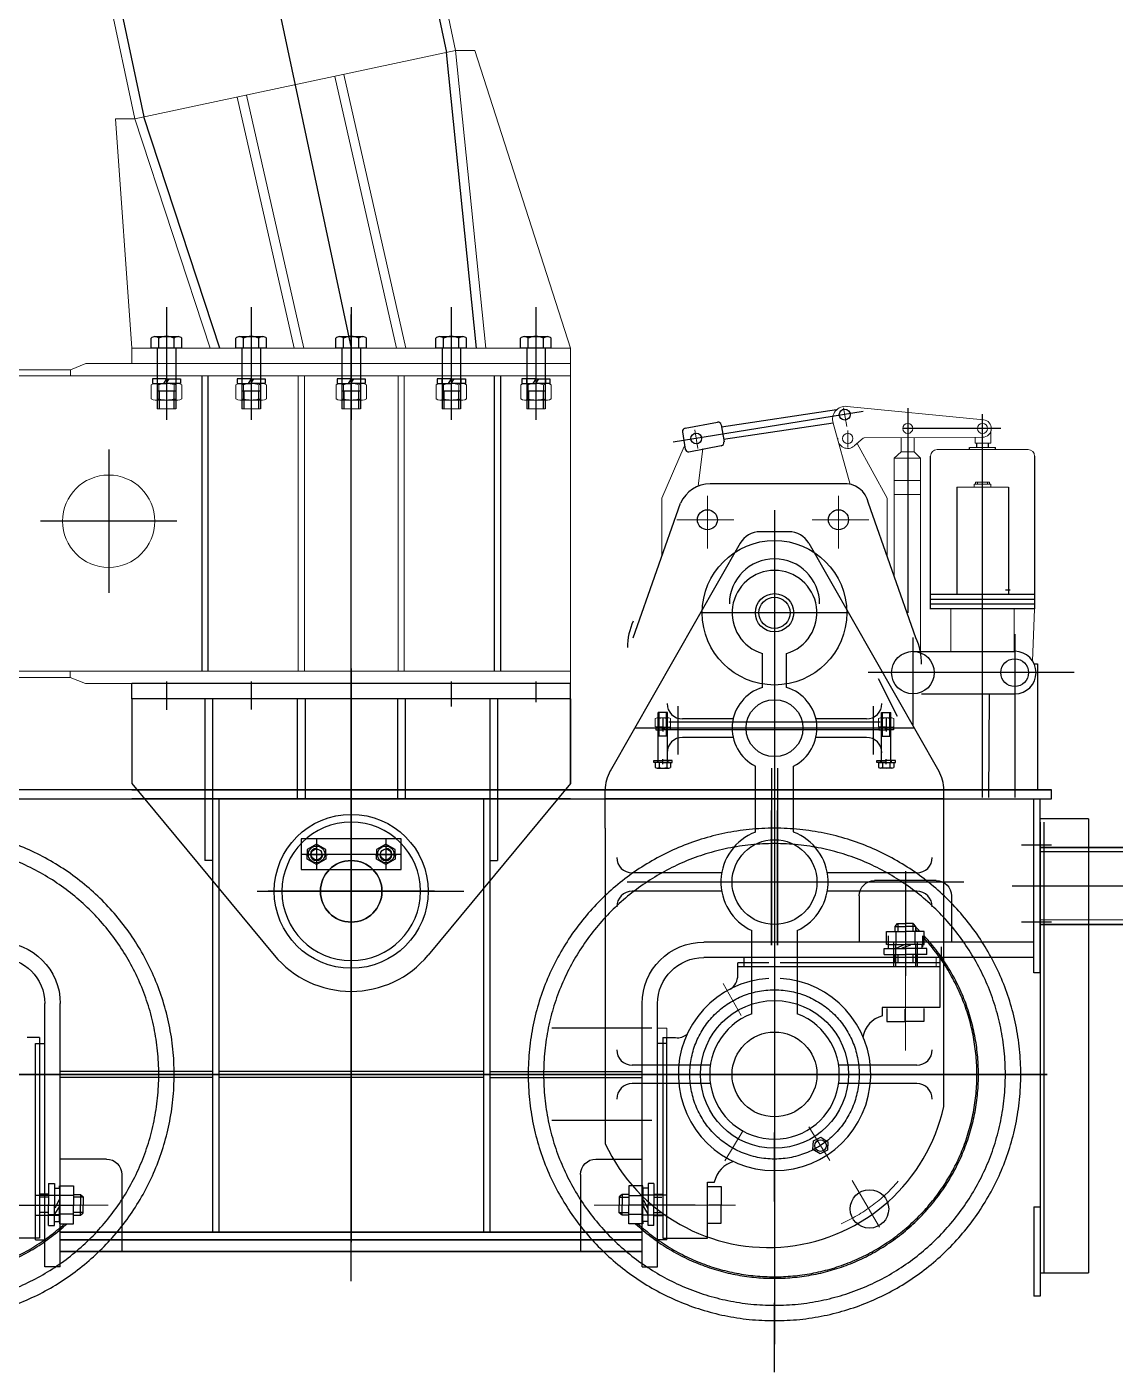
# Model space of a CAD drawing. Extents: x 1767995 to 4174245, y 542814 to 862564.
# Drawn here: x 2606065 to 2607479, y 821444 to 823193 of the extents above; entities that cross this region are included whole.
import ezdxf

# ---------------------------------------------------------------- set-up
doc = ezdxf.new("R2010")
doc.units = 0
doc.header["$LTSCALE"] = 3500
for name, pattern in [('CENTER', [2, 1.25, -0.25, 0.25, -0.25]), ('CENTER2', [1.125, 0.75, -0.125, 0.125, -0.125]), ('DASHDOT', [25.4, 12.7, -6.35, 0, -6.35]), ('DASHED', [0.75, 0.5, -0.25]), ('PHANTOM', [2.5, 1.25, -0.25, 0.25, -0.25, 0.25, -0.25])]:
    doc.linetypes.add(name, pattern=pattern)
for name, color, linetype, lineweight in [('1轮廓实线层', 7, 'Continuous', 30), ('5文本', 7, 'Continuous', 15), ('CENTER', 1, 'DASHDOT', 15), ('粗实线', 3, 'Continuous', 35)]:
    doc.layers.add(name, color=color, linetype=linetype, lineweight=lineweight)
for name, color, linetype in [('2中心线', 1, 'DASHED'), ('2点划线', 2, 'CENTER2'), ('2细线层', 4, 'Continuous'), ('3中心线层', 1, 'CENTER'), ('4虚线层', 6, 'DASHED'), ('8符号标注层', 31, 'Continuous'), ('9', 7, 'Continuous'), ('9双点划线层', 6, 'PHANTOM'), ('DASH', 3, 'DASHED'), ('dim', 7, 'Continuous'), ('MAINLIN', 7, 'Continuous'), ('PBZ', 7, 'Continuous'), ('PHANTOM', 1, 'PHANTOM')]:
    doc.layers.add(name, color=color, linetype=linetype)

# ---------------------------------------------------------------- blocks, each defined once
blk = doc.blocks.new('AA')
for p, q in [((9834.1, -6571.5), (6866.8, -20498.8)), ((10269.6, -6571.5), (7283.5, -20587.4)), ((6841.8, -20498.8), (6717.3, -20885.5)), ((6827.5, -20885.5), (6866.8, -20498.8)), ((6866.8, -20498.8), (6841.8, -20498.8)), ((7283.5, -20587.4), (6866.8, -20498.8)), ((7012, -20529.7), (6931.3, -20885.5)), ((7023.7, -20532.2), (6943.6, -20885.5)), ((7138.6, -20556.6), (7064.1, -20885.5)), ((7150.4, -20559.1), (7076.4, -20885.5)), ((7185.5, -20885.5), (7283.5, -20587.4)), ((7283.5, -20587.4), (7308.5, -20587.4)), ((7308.5, -20587.4), (7287.3, -20885.5)), ((6717.3, -20905.5), (6717.3, -20885.5)), ((6717.3, -20885.5), (7287.3, -20885.5)), ((6717.3, -20885.5), (6827.5, -20885.5)), ((7002.3, -20885.5), (7287.3, -20885.5)), ((7002.3, -20885.5), (7177.3, -20885.5)), ((7287.3, -20885.5), (7287.3, -20905.5)), ((7287.3, -20905.5), (6717.3, -20905.5))]:
    blk.add_line(p, q)
at = {"layer": '3中心线层'}
for p, q in [((10051.9, -6571.5), (7002.3, -20885.5)), ((6762.3, -20832.3), (6762.3, -20978.7)), ((6872.3, -20832.3), (6872.3, -20978.7)), ((7002.3, -20832.3), (7002.3, -20978.7)), ((7132.3, -20832.3), (7132.3, -20978.7)), ((7242.3, -20832.3), (7242.3, -20978.7))]:
    blk.add_line(p, q, dxfattribs=at)
at = {"layer": '4虚线层'}
for p, q in [((9846.4, -6571.5), (6878.5, -20501.3)), ((10257.4, -6571.5), (7271.7, -20584.9)), ((6839.5, -20885.5), (6878.5, -20501.3)), ((7172.9, -20885.5), (7271.7, -20584.9))]:
    blk.add_line(p, q, dxfattribs=at)
blk = doc.blocks.new('AAA')
for p, q in [((12190.8, -24771.8), (12170.8, -24779.8)), ((12820.8, -24771.8), (12190.8, -24771.8)), ((12820.8, -24787.8), (12820.8, -24771.8)), ((12820.8, -24787.8), (3450.8, -24787.8)), ((4100.8, -24779.8), (12170.8, -24779.8)), ((12170.8, -24779.8), (12170.8, -24787.8)), ((12341.6, -25171.8), (12341.6, -24787.8)), ((12349.6, -24787.8), (12349.6, -25171.8)), ((12466.9, -24787.8), (12466.9, -25171.8)), ((12466.9, -24787.8), (12466.9, -25171.8)), ((12474.9, -24787.8), (12474.9, -25171.8)), ((12474.9, -24787.8), (12474.9, -25171.8)), ((12596.6, -24787.8), (12596.6, -25171.8)), ((12596.6, -24787.8), (12596.6, -25171.8)), ((12604.6, -24787.8), (12604.6, -25171.8)), ((12604.6, -24787.8), (12604.6, -25171.8)), ((12721.6, -24787.8), (12721.6, -25171.8)), ((12729.6, -25171.8), (12729.6, -24787.8)), ((12820.8, -24787.8), (12820.8, -25171.8)), ((3450.8, -25171.8), (12820.8, -25171.8)), ((12170.6, -25171.8), (12170.6, -25179.8)), ((12820.8, -25187.8), (12820.8, -25171.8)), ((12170.7, -25179.8), (4100.9, -25179.8)), ((12190.6, -25187.8), (12170.6, -25179.8)), ((12820.8, -25187.8), (12190.6, -25187.8))]:
    blk.add_line(p, q)
blk.add_circle((12220.6, -24976.7), 60)
at = {"layer": '3中心线层'}
for p, q in [((12535.8, -25342.9), (12535.8, -24708)), ((12220.6, -24883.7), (12220.6, -25069.6)), ((12309.2, -24976.7), (12132.1, -24976.7))]:
    blk.add_line(p, q, dxfattribs=at)
at = {"layer": '4虚线层'}
for p, q in [((12341.6, -24787.8), (12341.6, -25171.8)), ((12349.6, -24787.8), (12349.6, -25171.8)), ((12721.6, -24787.8), (12721.6, -25171.8)), ((12729.6, -24787.8), (12729.6, -25171.8))]:
    blk.add_line(p, q, dxfattribs=at)
blk = doc.blocks.new('*U193')
at = {"layer": '1轮廓实线层'}
for p, q in [((0, 13.1), (-12, 6.2)), ((-12, 6.2), (-12, 0)), ((-12, -6.2), (-12, 0)), ((12, 6.2), (0, 13.1)), ((12, 0), (12, 6.2)), ((12, 0), (12, -6.2)), ((0, -13.1), (-12, -6.2)), ((12, -6.2), (0, -13.1))]:
    blk.add_line(p, q, dxfattribs=at)
blk.add_circle((0, 0), 10.8, dxfattribs=at)
at = {"layer": '3中心线层'}
for p, q in [((-13.7, 0), (14.5, 0)), ((0, 14.7), (0, -14.3))]:
    blk.add_line(p, q, dxfattribs=at)
blk = doc.blocks.new('*U194')
at = {"layer": '1轮廓实线层'}
for p, q in [((0, 13.1), (-12, 6.2)), ((-12, 6.2), (-12, 0)), ((-12, -6.2), (-12, 0)), ((12, 6.2), (0, 13.1)), ((12, 0), (12, 6.2)), ((12, 0), (12, -6.2)), ((0, -13.1), (-12, -6.2)), ((12, -6.2), (0, -13.1))]:
    blk.add_line(p, q, dxfattribs=at)
blk.add_circle((0, 0), 10.8, dxfattribs=at)
at = {"layer": '3中心线层'}
for p, q in [((-13.7, 0), (14.5, 0)), ((0, 14.7), (0, -14.3))]:
    blk.add_line(p, q, dxfattribs=at)
blk = doc.blocks.new('R3R34R')
at = {"layer": '1轮廓实线层'}
blk.add_line((3513.8, 6125.8), (3513.8, 6225.8), dxfattribs=at)
at = {"layer": '3中心线层'}
for p, q in [((3697.9, 6255.8), (3653.6, 6255.8)), ((3477.4, 6175.8), (3906.8, 6175.8)), ((3697.9, 6095.8), (3653.6, 6095.8))]:
    blk.add_line(p, q, dxfattribs=at)
at = {"layer": '4虚线层'}
for p, q in [((3663.8, 6220), (3513.8, 6220)), ((3663.8, 6131.6), (3513.8, 6131.5))]:
    blk.add_line(p, q, dxfattribs=at)
at = {"layer": '9'}
for p, q in [((3728.2, 6244.1), (3716.5, 6255.8)), ((3716.5, 6095.8), (3716.5, 6255.8)), ((3728.2, 6244.1), (3739.9, 6255.8)), ((3728.2, 6107.5), (3728.2, 6244.1)), ((3739.9, 6095.8), (3739.9, 6255.8)), ((3778.2, 6244.1), (3766.5, 6255.8)), ((3766.5, 6095.8), (3766.5, 6255.8)), ((3778.2, 6244.1), (3789.9, 6255.8)), ((3778.2, 6107.5), (3778.2, 6244.1)), ((3789.9, 6095.8), (3789.9, 6255.8)), ((3828.2, 6244.1), (3816.5, 6255.8)), ((3816.5, 6095.8), (3816.5, 6255.8)), ((3828.2, 6244.1), (3839.9, 6255.8)), ((3828.2, 6107.5), (3828.2, 6244.1)), ((3839.9, 6095.8), (3839.9, 6255.8)), ((3876.8, 6095.8), (3876.8, 6255.8)), ((3728.2, 6107.5), (3716.5, 6095.8)), ((3728.2, 6107.5), (3739.9, 6095.8)), ((3778.2, 6107.5), (3766.5, 6095.8)), ((3778.2, 6107.5), (3789.9, 6095.8)), ((3828.2, 6107.5), (3816.5, 6095.8)), ((3828.2, 6107.5), (3839.9, 6095.8))]:
    blk.add_line(p, q, dxfattribs=at)
for centre in [(3879.8, 6243.8), (3879.8, 6209.8), (3879.8, 6175.8), (3879.8, 6141.8), (3879.8, 6107.8)]:
    blk.add_arc(centre, 8, 270, 90, dxfattribs=at)
at = {"layer": '粗实线'}
for p, q in [((3687.8, 6275.8), (3663.8, 6275.8)), ((3663.8, 6075.8), (3663.8, 6275.8)), ((3675.8, 6075.8), (3675.8, 6275.8)), ((3687.8, 6075.8), (3687.8, 6275.8)), ((3687.8, 6255.8), (3716.5, 6255.8)), ((3739.9, 6255.8), (3766.5, 6255.8)), ((3789.9, 6255.8), (3816.5, 6255.8)), ((3839.9, 6255.8), (3876.8, 6255.8)), ((3879.8, 6252.8), (3876.8, 6255.8)), ((3879.8, 6098.8), (3879.8, 6252.8)), ((3513.8, 6225.8), (3663.8, 6225.8)), ((3513.8, 6125.8), (3663.8, 6125.8)), ((3687.8, 6095.8), (3716.5, 6095.8)), ((3739.9, 6095.8), (3766.5, 6095.8)), ((3789.9, 6095.8), (3816.5, 6095.8)), ((3839.9, 6095.8), (3876.8, 6095.8)), ((3879.8, 6098.8), (3876.8, 6095.8)), ((3687.8, 6075.8), (3663.8, 6075.8))]:
    blk.add_line(p, q, dxfattribs=at)
blk = doc.blocks.new('45TG54T')
for p, q in [((7658, 8504.1), (5954, 8504.1)), ((6310, 8504.1), (6310, 8318.1)), ((6318, 8504.1), (6318, 8318.1)), ((6104, 8398.1), (6184, 8398.1)), ((6084, 8378.1), (6084, 8318.1)), ((6204, 8378.1), (6204, 8318.1)), ((5977, 8318.1), (6406, 8318.1)), ((5977, 8298.1), (6406, 8298.1)), ((6354, 8298.1), (6354, 8286.1)), ((5969, 8278.1), (5977, 8278.1)), ((6099, 8286.1), (6354, 8286.1)), ((6466, 7896.1), (6466, 8238.1)), ((6486, 7896.1), (6486, 8238.1)), ((7242, 7896.1), (7242, 8238.1)), ((7262, 7896.1), (7262, 8238.1)), ((6454, 7931.1), (6454, 8186.1)), ((6454, 8186.1), (6466, 8186.1)), ((7274, 8186.1), (7262, 8186.1)), ((7274, 7931.1), (7274, 8186.1)), ((7044, 8049.1), (7044, 8041.1)), ((6546, 8036.1), (6486, 8036.1)), ((7182, 8036.1), (7242, 8036.1)), ((6566, 8016.1), (6566, 7916.1)), ((7162, 8016.1), (7162, 7916.1)), ((6454, 7931.1), (6466, 7931.1)), ((7274, 7931.1), (7262, 7931.1)), ((6486, 7896.1), (6466, 7896.1)), ((7242, 7896.1), (7262, 7896.1))]:
    blk.add_line(p, q)
for centre, radius, start, end in [((6104, 8378.1), 20, 90, 180), ((6184, 8378.1), 20, 0, 90), ((6406, 8238.1), 80, 0, 90), ((7322, 8238.1), 80, 90, 180), ((6406, 8238.1), 60, 0, 90), ((7322, 8238.1), 60, 90, 180), ((6546, 8016.1), 20, 0, 90), ((7182, 8016.1), 20, 90, 180)]:
    blk.add_arc(centre, radius, start, end)
at = {"layer": '1轮廓实线层'}
for p, q in [((5954, 8504.1), (5954, 8516.1)), ((6099, 8298.1), (6099, 8286.1)), ((6354, 8298.1), (6354, 8286.1)), ((6486, 7916.1), (7242, 7916.1))]:
    blk.add_line(p, q, dxfattribs=at)
for radius in [90, 40]:
    blk.add_circle((6864, 8384.1), radius, dxfattribs=at)
at = {"layer": '2中心线', "linetype": 'DASHED', "ltscale": 0.5}
for p, q in [((6144, 8409.9), (6144, 8274.3)), ((6417.1, 7976.1), (6503.9, 7976.1)), ((7310.8, 7976.1), (7224, 7976.1))]:
    blk.add_line(p, q, dxfattribs=at)
at = {"layer": '3中心线层'}
for p, q in [((6864, 7877.5), (6864, 8595.5)), ((6314, 8544.1), (6314, 7795.8)), ((5959.7, 8146.1), (7768.2, 8146.1))]:
    blk.add_line(p, q, dxfattribs=at)
at = {"layer": '3中心线层', "ltscale": 0.5}
blk.add_line((6755.9, 8384.1), (6972, 8384.1), dxfattribs=at)
at = {"layer": '4虚线层', "ltscale": 0.5}
for p, q in [((6684, 8504.1), (6684, 7941.1)), ((6692, 8504.1), (6692, 7941.1)), ((7036, 8504.1), (7036, 7941.1)), ((7044, 8504.1), (7044, 7941.1)), ((6692, 8150.1), (7036, 8150.1)), ((6692, 8142.1), (7036, 8142.1)), ((6454, 7989.1), (6486, 7989.1)), ((7274, 7989.1), (7242, 7989.1)), ((6454, 7963.1), (6486, 7963.1)), ((7274, 7963.1), (7242, 7963.1)), ((6486, 7941.1), (7242, 7941.1)), ((6486, 7931.1), (7242, 7931.1))]:
    blk.add_line(p, q, dxfattribs=at)
at = {"layer": '4虚线层'}
for p, q in [((6128.5, 8318.1), (6128.5, 8286.1)), ((6159.5, 8318.1), (6159.5, 8286.1))]:
    blk.add_line(p, q, dxfattribs=at)
at = {"layer": '9双点划线层'}
for centre, radius in [((6314, 8146.1), 320), ((7414, 8146.1), 320), ((6314, 8146.1), 300), ((7414, 8146.1), 300)]:
    blk.add_circle(centre, radius, dxfattribs=at)
at = {"layer": 'PBZ', "linetype": 'Continuous'}
for p, q in [((5954, 8516.1), (7658, 8516.1)), ((5969, 8278.1), (5969, 8504.1)), ((5977, 8278.1), (5977, 8504.1)), ((6684, 8150.1), (6486, 8150.1)), ((7044, 8150.1), (7242, 8150.1)), ((6684, 8142.1), (6486, 8142.1)), ((7044, 8142.1), (7242, 8142.1))]:
    blk.add_line(p, q, dxfattribs=at)
blk = doc.blocks.new('4TR3T')
at = {"layer": '1轮廓实线层'}
for p, q in [((-1598, 6920.1), (-2168, 6920.1)), ((-1598, 6900.1), (-2168, 6900.1)), ((-1598, 6900.1), (-1598, 6790.1)), ((-2168, 6790.1), (-1983.1, 6567.1)), ((-1598, 6790.1), (-1782.9, 6567.1)), ((-1943, 6770.1), (-1953, 6770.1)), ((-1823, 6770.1), (-1813, 6770.1)), ((-2063, 6690.1), (-2073, 6690.1)), ((-1703, 6690.1), (-1693, 6690.1))]:
    blk.add_line(p, q, dxfattribs=at)
for centre, radius in [((-1883, 6650.1), 100), ((-1928, 6698.1), 7), ((-1838, 6698.1), 7)]:
    blk.add_circle(centre, radius, dxfattribs=at)
blk.add_arc((-1883, 6650.1), 130, 219.6706, 320.3294, dxfattribs=at)
at = {"layer": '2细线层'}
for centre, start, end in [((-1928, 6698.1), 90, 0), ((-1838, 6698.1), 180, 90)]:
    blk.add_arc(centre, 8, start, end, dxfattribs=at)
at = {"layer": '3中心线层'}
for p, q in [((-1883, 6939.5), (-1883, 6508.5)), ((-2123, 6922.6), (-2123, 6886)), ((-2013, 6922.6), (-2013, 6886.5)), ((-1753, 6922.6), (-1753, 6890.1)), ((-1643, 6922.6), (-1643, 6896.1)), ((-1942, 6698.1), (-1914, 6698.1)), ((-1928, 6712.1), (-1928, 6684.1)), ((-1852, 6698.1), (-1824, 6698.1)), ((-1838, 6712.1), (-1838, 6684.1)), ((-2005.2, 6650.1), (-1736.6, 6650.1))]:
    blk.add_line(p, q, dxfattribs=at)
at = {"layer": 'PBZ', "linetype": 'Continuous'}
for p, q in [((-2168, 6900.1), (-2168, 6920.1)), ((-1598, 6790.1), (-1598, 6920.1)), ((-2168, 6900.1), (-2168, 6790.1)), ((-2073, 6900.1), (-2073, 6690.1)), ((-2063, 6900.1), (-2063, 6690.1)), ((-1953, 6900.1), (-1953, 6770.1)), ((-1943, 6900.1), (-1943, 6770.1)), ((-1823, 6900.1), (-1823, 6770.1)), ((-1813, 6900.1), (-1813, 6770.1)), ((-1703, 6900.1), (-1703, 6690.1)), ((-1693, 6900.1), (-1693, 6690.1))]:
    blk.add_line(p, q, dxfattribs=at)
blk.add_circle((-1883, 6650.1), 40, dxfattribs=at)
blk = doc.blocks.new('sdfsd4323423')
for p, q in [((4543639.6, 205253.6), (4543639.6, 205250.6)), ((4543749.6, 205253.6), (4543749.6, 205250.6)), ((4543879.6, 205253.6), (4543879.6, 205250.6)), ((4544009.6, 205253.6), (4544009.6, 205250.6)), ((4544119.6, 205253.6), (4544119.6, 205250.6)), ((4543638.1, 205246), (4543638.1, 205227.7)), ((4543672.7, 205247.6), (4543643, 205247.6)), ((4543647.9, 205246), (4543647.9, 205227.7)), ((4543667.7, 205246), (4543667.7, 205227.7)), ((4543677.6, 205227.7), (4543677.6, 205246)), ((4543748.1, 205246), (4543748.1, 205227.7)), ((4543782.7, 205247.6), (4543753, 205247.6)), ((4543757.9, 205246), (4543757.9, 205227.7)), ((4543777.7, 205246), (4543777.7, 205227.7)), ((4543787.6, 205227.7), (4543787.6, 205246)), ((4543878.1, 205246), (4543878.1, 205227.7)), ((4543912.7, 205247.6), (4543883, 205247.6)), ((4543887.9, 205246), (4543887.9, 205227.7)), ((4543907.7, 205246), (4543907.7, 205227.7)), ((4543917.6, 205227.7), (4543917.6, 205246)), ((4544008.1, 205246), (4544008.1, 205227.7)), ((4544042.7, 205247.6), (4544013, 205247.6)), ((4544017.9, 205246), (4544017.9, 205227.7)), ((4544037.7, 205246), (4544037.7, 205227.7)), ((4544047.6, 205227.7), (4544047.6, 205246)), ((4544118.1, 205246), (4544118.1, 205227.7)), ((4544152.7, 205247.6), (4544123, 205247.6)), ((4544127.9, 205246), (4544127.9, 205227.7)), ((4544147.7, 205246), (4544147.7, 205227.7)), ((4544157.6, 205227.7), (4544157.6, 205246)), ((4543643, 205226.1), (4543672.7, 205226.1)), ((4543753, 205226.1), (4543782.7, 205226.1)), ((4543883, 205226.1), (4543912.7, 205226.1)), ((4544013, 205226.1), (4544042.7, 205226.1)), ((4544123, 205226.1), (4544152.7, 205226.1)), ((4544719.3, 205200.5), (4544542, 205217.9)), ((4543645.8, 205214.5), (4543669.8, 205214.5)), ((4543755.8, 205214.5), (4543779.8, 205214.5)), ((4543885.8, 205214.5), (4543909.8, 205214.5)), ((4544015.8, 205214.5), (4544039.8, 205214.5)), ((4544125.8, 205214.5), (4544149.8, 205214.5)), ((4544524, 205196.2), (4544545.9, 205116.5)), ((4544729, 205185.9), (4544729, 205170)), ((4544301.6, 205098.6), (4544330.5, 205165.6)), ((4544551.3, 205166.4), (4544563, 205176.4)), ((4544594.1, 205098.6), (4544555, 205169.5)), ((4544718.2, 205177.8), (4544564.1, 205176.8)), ((4544612.5, 205177.2), (4544612.5, 205158.8)), ((4544629.4, 205177.4), (4544629.4, 205158.8)), ((4544735, 205164.4), (4544701.2, 205164.4)), ((4544708.7, 205170), (4544708.7, 205177.8)), ((4544729, 205170), (4544708.7, 205170)), ((4544354.6, 205163), (4544348.4, 205114.1)), ((4544612.5, 205158.8), (4544603.3, 205150.4)), ((4544637.6, 205150.4), (4544603.3, 205150.4)), ((4544603.3, 205150.4), (4544603.3, 204997.3)), ((4544629.4, 205158.8), (4544612.5, 205158.8)), ((4544629.4, 205158.8), (4544637.6, 205150.4)), ((4544637.6, 205150.4), (4544637.6, 204896.9)), ((4544777.3, 205161.7), (4544659, 205161.7)), ((4544637.6, 205121.4), (4544603.3, 205121.4)), ((4544684.5, 205113), (4544718.1, 205113)), ((4544707.4, 205116.7), (4544718.1, 205116.7)), ((4544707.4, 205113), (4544707.4, 205116.7)), ((4544709, 205116.7), (4544709, 205119.4)), ((4544709, 205119.4), (4544718.1, 205119.4)), ((4544711.7, 205119.4), (4544711.7, 205116.7)), ((4544727.3, 205119.4), (4544718.1, 205119.4)), ((4544728.9, 205116.7), (4544718.1, 205116.7)), ((4544751.7, 205113), (4544718.1, 205113)), ((4544724.6, 205119.4), (4544724.6, 205116.7)), ((4544727.3, 205116.7), (4544727.3, 205119.4)), ((4544728.9, 205113), (4544728.9, 205116.7)), ((4544301.6, 205023.5), (4544301.6, 205098.6)), ((4544594.1, 205023.5), (4544594.1, 205098.6)), ((4544637.6, 205103.2), (4544603.3, 205103.2)), ((4544677.1, 204954.9), (4544677.1, 204899.4)), ((4544759.2, 204954.9), (4544759.2, 204899.4)), ((4544785.7, 204954.9), (4544783.2, 204886.7)), ((4544292.9, 204801.7), (4544292.9, 204812.1)), ((4544295.4, 204813), (4544310.3, 204813)), ((4544310.3, 204800.8), (4544295.4, 204800.8)), ((4544297.9, 204812.1), (4544297.9, 204801.7)), ((4544307.8, 204812.1), (4544307.8, 204801.7)), ((4544312.8, 204812.1), (4544312.8, 204801.7)), ((4544582.9, 204812.1), (4544582.9, 204801.7)), ((4544600.3, 204813), (4544585.4, 204813)), ((4544585.4, 204800.8), (4544600.3, 204800.8)), ((4544587.9, 204812.1), (4544587.9, 204801.7)), ((4544597.8, 204812.1), (4544597.8, 204801.7)), ((4544602.8, 204801.7), (4544602.8, 204812.1)), ((4544227.8, 204707.6), (4544182.8, 204707.6)), ((4544807.8, 204707.6), (4544667.8, 204707.6)), ((4544657.8, 204501.6), (4544657.8, 204489.6)), ((4544792.8, 204481.6), (4544784.8, 204481.6)), ((4543499.8, 204099.6), (4543499.8, 204437.6)), ((4544307.8, 204409.6), (4544295.8, 204409.6)), ((4544307.8, 204139.6), (4544307.8, 204409.6)), ((4543515.8, 204099.6), (4543499.8, 204099.6))]:
    blk.add_line(p, q)
for centre, radius in [((4544542.9, 205176.1), 6.76), ((4544620.9, 205189.2), 6.57), ((4544718.1, 205189.2), 6.57)]:
    blk.add_circle(centre, radius)
for centre, radius, start, end in [((4543643, 205239.2), 8.38, 53.8705, 126.1295), ((4543657.8, 205216.5), 31.1, 71.475, 108.525), ((4543672.7, 205239.2), 8.38, 53.8705, 126.1295), ((4543753, 205239.2), 8.38, 53.8705, 126.1295), ((4543767.8, 205216.5), 31.1, 71.475, 108.525), ((4543782.7, 205239.2), 8.38, 53.8705, 126.1295), ((4543883, 205239.2), 8.38, 53.8705, 126.1295), ((4543897.8, 205216.5), 31.1, 71.475, 108.525), ((4543912.7, 205239.2), 8.38, 53.8705, 126.1295), ((4544013, 205239.2), 8.38, 53.8705, 126.1295), ((4544027.8, 205216.5), 31.1, 71.475, 108.525), ((4544042.7, 205239.2), 8.38, 53.8705, 126.1295), ((4544123, 205239.2), 8.38, 53.8705, 126.1295), ((4544137.8, 205216.5), 31.1, 71.475, 108.525), ((4544152.7, 205239.2), 8.38, 53.8705, 126.1295), ((4543643, 205234.5), 8.38, 233.8705, 306.1295), ((4543657.8, 205257.2), 31.1, 251.475, 288.525), ((4543672.7, 205234.5), 8.38, 233.8705, 306.1295), ((4543753, 205234.5), 8.38, 233.8705, 306.1295), ((4543767.8, 205257.2), 31.1, 251.475, 288.525), ((4543782.7, 205234.5), 8.38, 233.8705, 306.1295), ((4543883, 205234.5), 8.38, 233.8705, 306.1295), ((4543897.8, 205257.2), 31.1, 251.475, 288.525), ((4543912.7, 205234.5), 8.38, 233.8705, 306.1295), ((4544013, 205234.5), 8.38, 233.8705, 306.1295), ((4544027.8, 205257.2), 31.1, 251.475, 288.525), ((4544042.7, 205234.5), 8.38, 233.8705, 306.1295), ((4544123, 205234.5), 8.38, 233.8705, 306.1295), ((4544137.8, 205257.2), 31.1, 251.475, 288.525), ((4544152.7, 205234.5), 8.38, 233.8705, 306.1295), ((4544540.2, 205201.1), 16.9, 83.9193, 196.8271), ((4544718.1, 205189.2), 11.4, 270.434, 83.9193), ((4544542.9, 205176.1), 12.9, 178.9018, 310.6413), ((4544564.1, 205175.1), 1.69, 90.434, 130.6413), ((4544659, 205153.2), 8.45, 90, 180), ((4544777.3, 205153.2), 8.45, 0, 90), ((4544295.4, 204809.2), 3.82, 49.5155, 130.4845), ((4544295.4, 204804.6), 3.82, 229.5155, 310.4845), ((4544302.8, 204799.1), 13.9, 69.1059, 110.8941), ((4544302.8, 204814.7), 13.9, 249.1059, 290.8941), ((4544310.3, 204809.2), 3.82, 49.5155, 130.4845), ((4544310.3, 204804.6), 3.82, 229.5155, 310.4845), ((4544585.4, 204809.2), 3.82, 49.5155, 130.4845), ((4544585.4, 204804.6), 3.82, 229.5155, 310.4845), ((4544592.8, 204799.1), 13.9, 69.1059, 110.8941), ((4544592.8, 204814.7), 13.9, 249.1059, 290.8941), ((4544600.3, 204809.2), 3.82, 49.5155, 130.4845), ((4544600.3, 204804.6), 3.82, 229.5155, 310.4845)]:
    blk.add_arc(centre, radius, start, end)
at = {"layer": '1轮廓实线层'}
for p, q in [((4543637.8, 205293.6), (4543637.8, 205306.3)), ((4543642.8, 205308.6), (4543657.8, 205308.6)), ((4543647.8, 205293.6), (4543647.8, 205306.3)), ((4543657.8, 205308.6), (4543672.8, 205308.6)), ((4543667.8, 205293.6), (4543667.8, 205306.3)), ((4543677.8, 205293.6), (4543677.8, 205306.3)), ((4543747.8, 205293.6), (4543747.8, 205306.3)), ((4543752.8, 205308.6), (4543767.8, 205308.6)), ((4543757.8, 205293.6), (4543757.8, 205306.3)), ((4543767.8, 205308.6), (4543782.8, 205308.6)), ((4543777.8, 205293.6), (4543777.8, 205306.3)), ((4543787.8, 205293.6), (4543787.8, 205306.3)), ((4543877.8, 205293.6), (4543877.8, 205306.3)), ((4543882.8, 205308.6), (4543897.8, 205308.6)), ((4543887.8, 205293.6), (4543887.8, 205306.3)), ((4543897.8, 205308.6), (4543912.8, 205308.6)), ((4543907.8, 205293.6), (4543907.8, 205306.3)), ((4543917.8, 205293.6), (4543917.8, 205306.3)), ((4544007.8, 205293.6), (4544007.8, 205306.3)), ((4544012.8, 205308.6), (4544027.8, 205308.6)), ((4544017.8, 205293.6), (4544017.8, 205306.3)), ((4544027.8, 205308.6), (4544042.8, 205308.6)), ((4544037.8, 205293.6), (4544037.8, 205306.3)), ((4544047.8, 205293.6), (4544047.8, 205306.3)), ((4544117.8, 205293.6), (4544117.8, 205306.3)), ((4544122.8, 205308.6), (4544137.8, 205308.6)), ((4544127.8, 205293.6), (4544127.8, 205306.3)), ((4544137.8, 205308.6), (4544152.8, 205308.6)), ((4544147.8, 205293.6), (4544147.8, 205306.3)), ((4544157.8, 205293.6), (4544157.8, 205306.3)), ((4543677.8, 205293.6), (4543637.8, 205293.6)), ((4543645.8, 205293.6), (4543645.8, 205214.5)), ((4543669.8, 205293.6), (4543669.8, 205214.5)), ((4543787.8, 205293.6), (4543747.8, 205293.6)), ((4543755.8, 205293.6), (4543755.8, 205214.5)), ((4543779.8, 205293.6), (4543779.8, 205214.5)), ((4543917.8, 205293.6), (4543877.8, 205293.6)), ((4543885.8, 205293.6), (4543885.8, 205214.5)), ((4543909.8, 205293.6), (4543909.8, 205214.5)), ((4544047.8, 205293.6), (4544007.8, 205293.6)), ((4544015.8, 205293.6), (4544015.8, 205214.5)), ((4544039.8, 205293.6), (4544039.8, 205214.5)), ((4544157.8, 205293.6), (4544117.8, 205293.6)), ((4544125.8, 205293.6), (4544125.8, 205214.5)), ((4544149.8, 205293.6), (4544149.8, 205214.5)), ((4543639.6, 205253.6), (4543639.6, 205247.6)), ((4543657.8, 205253.6), (4543639.6, 205253.6)), ((4543657.8, 205253.6), (4543653.9, 205247.6)), ((4543657.5, 205247.6), (4543661.4, 205253.6)), ((4543657.8, 205253.6), (4543676.1, 205253.6)), ((4543676.1, 205253.6), (4543676.1, 205247.6)), ((4543749.6, 205253.6), (4543749.6, 205247.6)), ((4543767.8, 205253.6), (4543749.6, 205253.6)), ((4543767.8, 205253.6), (4543763.9, 205247.6)), ((4543767.5, 205247.6), (4543771.4, 205253.6)), ((4543767.8, 205253.6), (4543786.1, 205253.6)), ((4543786.1, 205253.6), (4543786.1, 205247.6)), ((4543879.6, 205253.6), (4543879.6, 205247.6)), ((4543897.8, 205253.6), (4543879.6, 205253.6)), ((4543897.8, 205253.6), (4543893.9, 205247.6)), ((4543897.5, 205247.6), (4543901.4, 205253.6)), ((4543897.8, 205253.6), (4543916.1, 205253.6)), ((4543916.1, 205253.6), (4543916.1, 205247.6)), ((4544009.6, 205253.6), (4544009.6, 205247.6)), ((4544027.8, 205253.6), (4544009.6, 205253.6)), ((4544027.8, 205253.6), (4544023.9, 205247.6)), ((4544027.5, 205247.6), (4544031.4, 205253.6)), ((4544027.8, 205253.6), (4544046.1, 205253.6)), ((4544046.1, 205253.6), (4544046.1, 205247.6)), ((4544119.6, 205253.6), (4544119.6, 205247.6)), ((4544137.8, 205253.6), (4544119.6, 205253.6)), ((4544137.8, 205253.6), (4544133.9, 205247.6)), ((4544137.5, 205247.6), (4544141.4, 205253.6)), ((4544137.8, 205253.6), (4544156.1, 205253.6)), ((4544156.1, 205253.6), (4544156.1, 205247.6)), ((4543639.6, 205247.6), (4543657.5, 205247.6)), ((4543669.8, 205237.6), (4543645.8, 205237.6)), ((4543676.1, 205247.6), (4543657.5, 205247.6)), ((4543749.6, 205247.6), (4543767.5, 205247.6)), ((4543779.8, 205237.6), (4543755.8, 205237.6)), ((4543786.1, 205247.6), (4543767.5, 205247.6)), ((4543879.6, 205247.6), (4543897.5, 205247.6)), ((4543909.8, 205237.6), (4543885.8, 205237.6)), ((4543916.1, 205247.6), (4543897.5, 205247.6)), ((4544009.6, 205247.6), (4544027.5, 205247.6)), ((4544039.8, 205237.6), (4544015.8, 205237.6)), ((4544046.1, 205247.6), (4544027.5, 205247.6)), ((4544119.6, 205247.6), (4544137.5, 205247.6)), ((4544149.8, 205237.6), (4544125.8, 205237.6)), ((4544156.1, 205247.6), (4544137.5, 205247.6)), ((4544466.5, 205055), (4544429.2, 205055)), ((4544403.1, 205039.9), (4544234.4, 204743.9)), ((4544492.5, 205039.9), (4544661.3, 204743.9)), ((4544432.2, 204852.4), (4544432.2, 204896.7)), ((4544463.4, 204852.4), (4544463.4, 204896.7)), ((4544607.8, 204814.6), (4544583, 204863.9)), ((4544296.8, 204755.1), (4544296.8, 204820.1)), ((4544308.8, 204820.1), (4544296.8, 204820.1)), ((4544308.8, 204755.1), (4544308.8, 204820.1)), ((4544586.8, 204755.1), (4544586.8, 204820.1)), ((4544586.8, 204820.1), (4544598.8, 204820.1)), ((4544598.8, 204755.1), (4544598.8, 204820.1)), ((4544293.5, 204800.8), (4544293.5, 204797.6)), ((4544302.8, 204800.8), (4544293.5, 204800.8)), ((4544293.5, 204797.6), (4544302.8, 204797.6)), ((4544302.8, 204797.6), (4544301, 204800.8)), ((4544302.8, 204800.8), (4544304.7, 204797.6)), ((4544302.8, 204800.8), (4544312.2, 204800.8)), ((4544312.2, 204797.6), (4544302.8, 204797.6)), ((4544585.3, 204807.6), (4544310.3, 204807.6)), ((4544585.3, 204797.6), (4544310.3, 204797.6)), ((4544312.2, 204800.8), (4544312.2, 204797.6)), ((4544394.1, 204811.6), (4544328.2, 204811.6)), ((4544567.4, 204811.6), (4544501.6, 204811.6)), ((4544583.5, 204800.8), (4544583.5, 204797.6)), ((4544592.8, 204800.8), (4544583.5, 204800.8)), ((4544583.5, 204797.6), (4544592.8, 204797.6)), ((4544592.8, 204800.8), (4544591, 204797.6)), ((4544592.8, 204797.6), (4544594.7, 204800.8)), ((4544592.8, 204800.8), (4544602.2, 204800.8)), ((4544602.2, 204797.6), (4544592.8, 204797.6)), ((4544602.2, 204800.8), (4544602.2, 204797.6)), ((4544308.8, 204789.1), (4544296.8, 204789.1)), ((4544394.1, 204787.6), (4544328.2, 204787.6)), ((4544567.4, 204787.6), (4544501.6, 204787.6)), ((4544586.8, 204789.1), (4544598.8, 204789.1)), ((4544290.8, 204755.1), (4544290.8, 204757.6)), ((4544290.8, 204757.6), (4544302.8, 204757.6)), ((4544302.8, 204755.1), (4544290.8, 204755.1)), ((4544312.8, 204755.1), (4544292.9, 204755.1)), ((4544292.9, 204755.1), (4544292.9, 204748.7)), ((4544295.4, 204747.6), (4544302.8, 204747.6)), ((4544297.9, 204755.1), (4544297.9, 204748.7)), ((4544314.8, 204757.6), (4544302.8, 204757.6)), ((4544302.8, 204755.1), (4544314.8, 204755.1)), ((4544302.8, 204747.6), (4544310.3, 204747.6)), ((4544307.8, 204755.1), (4544307.8, 204748.7)), ((4544312.8, 204755.1), (4544312.8, 204748.7)), ((4544314.8, 204755.1), (4544314.8, 204757.6)), ((4544423.1, 204664.7), (4544423.1, 204750.3)), ((4544472.5, 204664.7), (4544472.5, 204750.3)), ((4544580.8, 204757.6), (4544592.8, 204757.6)), ((4544580.8, 204755.1), (4544580.8, 204757.6)), ((4544592.8, 204755.1), (4544580.8, 204755.1)), ((4544582.9, 204755.1), (4544582.9, 204748.7)), ((4544582.9, 204755.1), (4544602.8, 204755.1)), ((4544592.8, 204747.6), (4544585.4, 204747.6)), ((4544587.9, 204755.1), (4544587.9, 204748.7)), ((4544604.8, 204757.6), (4544592.8, 204757.6)), ((4544592.8, 204755.1), (4544604.8, 204755.1)), ((4544600.3, 204747.6), (4544592.8, 204747.6)), ((4544597.8, 204755.1), (4544597.8, 204748.7)), ((4544602.8, 204755.1), (4544602.8, 204748.7)), ((4544604.8, 204755.1), (4544604.8, 204757.6)), ((4544227.8, 204669.6), (4544227.8, 204719.2)), ((4544667.8, 204308), (4544667.8, 204719.2)), ((4544227.8, 204669.6), (4544227.8, 204259.6)), ((4543832.8, 204655.8), (4543832.8, 204615.8)), ((4543962.8, 204655.8), (4543832.8, 204655.8)), ((4543962.8, 204615.8), (4543962.8, 204655.8)), ((4543832.8, 204615.8), (4543962.8, 204615.8)), ((4544379.3, 204611.6), (4544262.8, 204611.6)), ((4544632.8, 204611.6), (4544516.4, 204611.6)), ((4544379.3, 204587.6), (4544262.8, 204587.6)), ((4544632.8, 204587.6), (4544516.4, 204587.6)), ((4544418.2, 204428.4), (4544418.2, 204536.6)), ((4544477.5, 204428.4), (4544477.5, 204536.6)), ((4544364.5, 204361.6), (4544262.8, 204361.6)), ((4544632.8, 204361.6), (4544531.1, 204361.6)), ((4544364.5, 204337.6), (4544262.8, 204337.6)), ((4544632.8, 204337.6), (4544531.1, 204337.6)), ((4544784.8, 204177.6), (4544792.8, 204177.6)), ((4543519.8, 204119.6), (4544275.8, 204119.6))]:
    blk.add_line(p, q, dxfattribs=at)
for centre, radius in [((4544447.8, 204949.6), 93.9), ((4544447.8, 204949.6), 24.9), ((4544447.8, 204949.6), 20.3), ((4544447.8, 204799.6), 37), ((4544447.8, 204599.6), 55.1), ((4544447.8, 204349.6), 55.1)]:
    blk.add_circle(centre, radius, dxfattribs=at)
for centre, radius, start, end in [((4543642.8, 205301.9), 6.68, 41.5231, 138.4769), ((4543657.8, 205285.3), 23.3, 64.627, 115.373), ((4543672.8, 205301.9), 6.68, 41.5231, 138.4769), ((4543752.8, 205301.9), 6.68, 41.5231, 138.4769), ((4543767.8, 205285.3), 23.3, 64.627, 115.373), ((4543782.8, 205301.9), 6.68, 41.5231, 138.4769), ((4543882.8, 205301.9), 6.68, 41.5231, 138.4769), ((4543897.8, 205285.3), 23.3, 64.627, 115.373), ((4543912.8, 205301.9), 6.68, 41.5231, 138.4769), ((4544012.8, 205301.9), 6.68, 41.5231, 138.4769), ((4544027.8, 205285.3), 23.3, 64.627, 115.373), ((4544042.8, 205301.9), 6.68, 41.5231, 138.4769), ((4544122.8, 205301.9), 6.68, 41.5231, 138.4769), ((4544137.8, 205285.3), 23.3, 64.627, 115.373), ((4544152.8, 205301.9), 6.68, 41.5231, 138.4769), ((4544429.2, 205025), 30, 90, 150.3115), ((4544466.5, 205025), 30, 29.6885, 90), ((4544447.8, 204949.6), 55.1, 286.4631, 253.5369), ((4544447.8, 204799.6), 55.1, 106.4631, 243.3744), ((4544447.8, 204799.6), 55.1, 296.6256, 73.5369), ((4544328.2, 204831.6), 20, 180, 270), ((4544567.4, 204831.6), 20, 270, 0), ((4544328.2, 204767.6), 20, 90, 180), ((4544567.4, 204767.6), 20, 0, 90), ((4544295.4, 204750.9), 3.3, 221.2209, 318.7791), ((4544302.8, 204759.1), 11.5, 244.4539, 295.5461), ((4544310.3, 204750.9), 3.3, 221.2209, 318.7791), ((4544585.4, 204750.9), 3.3, 221.2209, 318.7791), ((4544592.8, 204759.1), 11.5, 244.4539, 295.5461), ((4544600.3, 204750.9), 3.3, 221.2209, 318.7791), ((4544277.8, 204719.2), 50, 150.3115, 180), ((4544617.8, 204719.2), 50, 0, 29.6885), ((4544447.8, 204599.6), 69.6, 110.7724, 244.7954), ((4544447.8, 204599.6), 69.6, 295.2046, 69.2276), ((4544262.8, 204631.6), 20, 180, 270), ((4544632.8, 204631.6), 20, 270, 0), ((4544262.8, 204567.6), 20, 90, 180), ((4544632.8, 204567.6), 20, 0, 90), ((4544447.8, 204349.6), 84.2, 110.6247, 69.3753), ((4544262.8, 204381.6), 20, 180, 270), ((4544632.8, 204381.6), 20, 270, 0), ((4544262.8, 204317.6), 20, 90, 180), ((4544632.8, 204317.6), 20, 0, 90), ((4544439.6, 204358.4), 233.7, 205.0191, 347.5527)]:
    blk.add_arc(centre, radius, start, end, dxfattribs=at)
at = {"layer": '2中心线', "linetype": 'DASHED', "ltscale": 0.5}
for p, q in [((4543897.8, 204829.6), (4543897.8, 204131.6)), ((4544288.2, 204409.6), (4544158.3, 204409.6)), ((4544288.2, 204289.6), (4544158.3, 204289.6)), ((4543451, 204179.6), (4543537.8, 204179.6)), ((4544344.7, 204179.6), (4544257.9, 204179.6))]:
    blk.add_line(p, q, dxfattribs=at)
at = {"layer": '2点划线', "ltscale": 0.5}
for p, q in [((4544562.8, 205211), (4544316, 205171.3)), ((4544620.9, 205215.4), (4544620.9, 204949.6)), ((4544718.1, 204709.6), (4544718.1, 205207.9)), ((4544741.8, 205189.2), (4544614.5, 205189.2)), ((4544759.9, 204921.8), (4544759.9, 204709.6)), ((4544627.7, 204917.6), (4544627.7, 204802.9)), ((4544837.1, 204871.8), (4544569.3, 204871.8))]:
    blk.add_line(p, q, dxfattribs=at)
at = {"layer": '2细线层'}
for p, q in [((4543648.2, 205237.6), (4543648.2, 205214.5)), ((4543667.4, 205237.6), (4543667.4, 205214.5)), ((4543758.2, 205237.6), (4543758.2, 205214.5)), ((4543777.4, 205237.6), (4543777.4, 205214.5)), ((4543888.2, 205237.6), (4543888.2, 205214.5)), ((4543907.4, 205237.6), (4543907.4, 205214.5)), ((4544018.2, 205237.6), (4544018.2, 205214.5)), ((4544037.4, 205237.6), (4544037.4, 205214.5)), ((4544128.2, 205237.6), (4544128.2, 205214.5)), ((4544147.4, 205237.6), (4544147.4, 205214.5)), ((4544298, 204789.1), (4544298, 204820.1)), ((4544307.6, 204789.1), (4544307.6, 204820.1)), ((4544588, 204789.1), (4544588, 204820.1)), ((4544597.6, 204789.1), (4544597.6, 204820.1))]:
    blk.add_line(p, q, dxfattribs=at)
at = {"layer": '3中心线层'}
for p, q in [((4543657.8, 205255.7), (4543657.8, 205245.5)), ((4543767.8, 205255.7), (4543767.8, 205245.5)), ((4543897.8, 205255.7), (4543897.8, 205245.5)), ((4544027.8, 205255.7), (4544027.8, 205245.5)), ((4544137.8, 205255.7), (4544137.8, 205245.5)), ((4543657.8, 205247.6), (4543657.8, 205226.1)), ((4543767.8, 205247.6), (4543767.8, 205226.1)), ((4543897.8, 205247.6), (4543897.8, 205226.1)), ((4544027.8, 205247.6), (4544027.8, 205226.1)), ((4544137.8, 205247.6), (4544137.8, 205226.1)), ((4543897.8, 204081), (4543897.8, 204798.9)), ((4544302.8, 204813), (4544302.8, 204800.8)), ((4544302.8, 204802.9), (4544302.8, 204795.5)), ((4544592.8, 204813), (4544592.8, 204800.8)), ((4544592.8, 204802.9), (4544592.8, 204795.5)), ((4544302.8, 204753), (4544302.8, 204759.4)), ((4544447.8, 204745.1), (4544447.8, 203999.2)), ((4544592.8, 204753), (4544592.8, 204759.4)), ((4543852.8, 204655.8), (4543852.8, 204615.8)), ((4543942.8, 204655.8), (4543942.8, 204615.8)), ((4544807.7, 204647.6), (4544768.9, 204647.6)), ((4543832.8, 204635.8), (4543962.8, 204635.8)), ((4544807.7, 204547.6), (4544768.9, 204547.6)), ((4542993.6, 204349.6), (4544802, 204349.6))]:
    blk.add_line(p, q, dxfattribs=at)
at = {"layer": '3中心线层', "ltscale": 0.1}
for p, q in [((4544447.8, 205082.8), (4544447.8, 204090.3)), ((4544544, 204949.6), (4544351.6, 204949.6)), ((4544629.6, 204799.6), (4544266.1, 204799.6)), ((4544693.8, 204599.6), (4544212.8, 204599.6)), ((4544693.8, 204349.6), (4544212.8, 204349.6))]:
    blk.add_line(p, q, dxfattribs=at)
at = {"layer": '3中心线层', "ltscale": 0.2}
blk.add_line((4544447.8, 204834.4), (4544447.8, 204229.5), dxfattribs=at)
at = {"layer": '3中心线层', "ltscale": 0.02}
for p, q in [((4544322.2, 204828.1), (4544322.2, 204765.5)), ((4544576.2, 204828.4), (4544576.2, 204765.6))]:
    blk.add_line(p, q, dxfattribs=at)
at = {"layer": '3中心线层', "color": 0, "linetype": 'ByBlock'}
for p, q in [((4544855.8, 204681.6), (4544792.8, 204681.6)), ((4544792.8, 204677.6), (4544792.8, 204061.6)), ((4544855.8, 204681.6), (4544855.8, 204091.6)), ((4544784.8, 204177.6), (4544784.8, 204061.6)), ((4544792.8, 204091.6), (4544855.8, 204091.6)), ((4544792.8, 204061.6), (4544784.8, 204061.6))]:
    blk.add_line(p, q, dxfattribs=at)
at = {"layer": '4虚线层'}
for p, q in [((4543645.6, 205253.6), (4543645.6, 205247.6)), ((4543670.1, 205253.6), (4543670.1, 205247.6)), ((4543755.6, 205253.6), (4543755.6, 205247.6)), ((4543780.1, 205253.6), (4543780.1, 205247.6)), ((4543885.6, 205253.6), (4543885.6, 205247.6)), ((4543910.1, 205253.6), (4543910.1, 205247.6)), ((4544015.6, 205253.6), (4544015.6, 205247.6)), ((4544040.1, 205253.6), (4544040.1, 205247.6)), ((4544125.6, 205253.6), (4544125.6, 205247.6)), ((4544150.1, 205253.6), (4544150.1, 205247.6)), ((4544296.1, 204755.1), (4544296.1, 204757.6)), ((4544309.6, 204755.1), (4544309.6, 204757.6)), ((4544586.1, 204755.1), (4544586.1, 204757.6)), ((4544599.6, 204755.1), (4544599.6, 204757.6)), ((4544604.8, 204517.6), (4544604.8, 204489.6)), ((4544630.8, 204517.6), (4544630.8, 204489.6)), ((4543487.8, 204192.6), (4543515.8, 204192.6)), ((4543487.8, 204192.6), (4543515.8, 204192.6)), ((4544307.8, 204192.6), (4544279.8, 204192.6)), ((4543487.8, 204166.6), (4543515.8, 204166.6)), ((4543487.8, 204166.6), (4543515.8, 204166.6)), ((4544307.8, 204166.6), (4544279.8, 204166.6))]:
    blk.add_line(p, q, dxfattribs=at)
at = {"layer": '4虚线层', "ltscale": 0.1}
for p, q in [((4544747.8, 204979.6), (4544753.8, 204979.6)), ((4544443.8, 204517.6), (4544443.8, 204747.6)), ((4544451.8, 204517.6), (4544451.8, 204747.6)), ((4544640.3, 204529.6), (4544640.3, 204515.6)), ((4544664.8, 204499.6), (4544664.8, 204515.6))]:
    blk.add_line(p, q, dxfattribs=at)
at = {"layer": '4虚线层', "ltscale": 0.5}
for p, q in [((4543612.8, 204719.6), (4544182.8, 204719.6)), ((4544227.8, 204719.6), (4544667.8, 204719.6)), ((4544182.8, 204707.6), (4543612.8, 204707.6)), ((4544667.8, 204707.6), (4544227.8, 204707.6)), ((4543487.8, 204192.6), (4543519.8, 204192.6)), ((4544307.8, 204192.6), (4544275.8, 204192.6)), ((4543487.8, 204166.6), (4543519.8, 204166.6)), ((4544307.8, 204166.6), (4544275.8, 204166.6)), ((4543519.8, 204144.6), (4544275.8, 204144.6)), ((4543519.8, 204134.6), (4544275.8, 204134.6))]:
    blk.add_line(p, q, dxfattribs=at)
at = {"layer": '4虚线层', "ltscale": 0.01}
for p, q in [((4544595.3, 204529.6), (4544595.3, 204515.6)), ((4543517.8, 204167.1), (4543503.8, 204167.1)), ((4544277.8, 204167.1), (4544291.8, 204167.1))]:
    blk.add_line(p, q, dxfattribs=at)
at = {"layer": '4虚线层', "ltscale": 0.5}
for centre, radius, start, end in [((4543347.8, 204349.6), 265, 137.2396, 312.9427), ((4543347.8, 204349.6), 263, 137.7129, 312.4724), ((4544447.8, 204349.6), 265, 227.0573, 42.7604), ((4544447.8, 204349.6), 263, 227.5276, 42.2871)]:
    blk.add_arc(centre, radius, start, end, dxfattribs=at)
at = {"layer": '8符号标注层', "color": 7}
for p, q in [((4543897.8, 204547.6), (4543897.8, 204637.6)), ((4544447.8, 204537.6), (4544447.8, 204447.6)), ((4544447.8, 204184.3), (4544447.8, 204274.3)), ((4544447.8, 204184.3), (4544447.8, 204094.3)), ((4544447.8, 203962.8), (4544447.8, 204052.8))]:
    blk.add_line(p, q, dxfattribs=at)
at = {"layer": '9双点划线层'}
blk.add_line((4544797.8, 204677.6), (4544797.8, 204091.6), dxfattribs=at)
at = {"layer": 'CENTER'}
for p, q in [((4544541.6, 205191.9), (4544537.5, 205216)), ((4544348.3, 205163.2), (4544344.2, 205187.3)), ((4544542.9, 205186.3), (4544542.9, 205164.6)), ((4544360.6, 205033), (4544360.6, 205101.8)), ((4544530.9, 205033), (4544530.9, 205101.8)), ((4544321, 205070.5), (4544394.8, 205070.5)), ((4544570.5, 205070.5), (4544496.7, 205070.5)), ((4544617.8, 204380.7), (4544617.8, 204554.6)), ((4544404.7, 204426.4), (4544381.1, 204467.7)), ((4544406.9, 204276.7), (4544383.3, 204237.5)), ((4544492.2, 204281.7), (4544519.8, 204237.6)), ((4544584.3, 204151.3), (4544548.5, 204211.6)), ((4543398.3, 204179.6), (4543582.1, 204179.6)), ((4544397.3, 204179.6), (4544213.5, 204179.6))]:
    blk.add_line(p, q, dxfattribs=at)
blk.add_arc((4544447.8, 204349.6), 212.5, 294.0678, 319.189, dxfattribs=at)
at = {"layer": 'DASH'}
for p, q in [((4544662.8, 204489.6), (4544399.9, 204489.6)), ((4544307.8, 204136.9), (4544307.8, 204397.5))]:
    blk.add_line(p, q, dxfattribs=at)
at = {"layer": 'dim'}
for p, q in [((4544608, 204545.2), (4544608, 204535.9)), ((4544627.7, 204545.2), (4544627.7, 204535.9)), ((4544608, 204505.4), (4544608, 204495.1)), ((4544627.7, 204505.4), (4544627.7, 204495.1)), ((4543504.4, 204190), (4543494, 204190)), ((4543549.1, 204190), (4543537.6, 204190)), ((4544246.5, 204190), (4544258.1, 204190)), ((4544291.3, 204190), (4544301.6, 204190)), ((4543504.4, 204170.3), (4543494, 204170.3)), ((4543549.1, 204170.3), (4543537.6, 204170.3)), ((4544246.5, 204170.3), (4544258.1, 204170.3)), ((4544291.3, 204170.3), (4544301.6, 204170.3))]:
    blk.add_line(p, q, dxfattribs=at)
at = {"layer": 'MAINLIN'}
for p, q in [((4544528.4, 205213.2), (4544379.1, 205190.9)), ((4544328.2, 205184.6), (4544331.8, 205162.3)), ((4544331.7, 205189.4), (4544373.7, 205197.4)), ((4544378.6, 205193.9), (4544382.2, 205171.6)), ((4544524.1, 205195.9), (4544381.7, 205174.6)), ((4544336.6, 205158.8), (4544378.7, 205166.8)), ((4544701.2, 205161.7), (4544701.2, 205164.4)), ((4544710.5, 205164.4), (4544710.5, 205170)), ((4544725.7, 205164.4), (4544725.7, 205170)), ((4544735, 205161.7), (4544735, 205164.4)), ((4544650.6, 204954.2), (4544650.6, 205153.2)), ((4544785.7, 205153.2), (4544785.7, 204954.9)), ((4544536.1, 205117.2), (4544364.4, 205117.2)), ((4544684.5, 205113), (4544684.5, 204973.6)), ((4544751.7, 205113), (4544751.7, 204973.6)), ((4544264.1, 204917), (4544325.8, 205092.1)), ((4544631.6, 204917), (4544569.9, 205092.1)), ((4544785.5, 204973.5), (4544650.4, 204973.5)), ((4544785.5, 204966.8), (4544650.4, 204966.8)), ((4544785.5, 204960.8), (4544650.4, 204960.8)), ((4544785.7, 204954.9), (4544650.4, 204954.9)), ((4544627.7, 204899.4), (4544759.9, 204899.4)), ((4544785.1, 204883.2), (4544789.7, 204883.2)), ((4544789.7, 204883.2), (4544789.7, 204719.6)), ((4544638.8, 204844.1), (4544759.9, 204844.1)), ((4544726.4, 204709.6), (4544727.3, 204844.1)), ((4544593.3, 204535.5), (4544617.9, 204535.5)), ((4544593.3, 204518.4), (4544593.3, 204535.5)), ((4544604.4, 204542), (4544607.6, 204545.6)), ((4544604.4, 204542), (4544618.3, 204542)), ((4544604.4, 204535.5), (4544604.4, 204542)), ((4544605.6, 204535.1), (4544605.6, 204518.8)), ((4544607.6, 204545.6), (4544617.9, 204545.6)), ((4544631.3, 204542), (4544617.4, 204542)), ((4544628.1, 204545.6), (4544617.8, 204545.6)), ((4544642.4, 204535.5), (4544617.8, 204535.5)), ((4544631.3, 204542), (4544628.1, 204545.6)), ((4544630.1, 204535.1), (4544630.1, 204518.8)), ((4544631.3, 204535.5), (4544631.3, 204542)), ((4544642.4, 204518.4), (4544642.4, 204535.5)), ((4544596.1, 204518.4), (4544593.3, 204518.4)), ((4544596.1, 204518.4), (4544618.1, 204518.4)), ((4544596.1, 204513.2), (4544596.1, 204518.4)), ((4544616.2, 204518), (4544605.4, 204513.4)), ((4544624.5, 204517.7), (4544613.4, 204513.8)), ((4544639.5, 204518.4), (4544617.6, 204518.4)), ((4544639.5, 204513.2), (4544639.5, 204518.4)), ((4544639.5, 204518.4), (4544642.4, 204518.4)), ((4544590.1, 204513.2), (4544617.4, 204513.2)), ((4544590.1, 204505.6), (4544590.1, 204513.2)), ((4544590.1, 204505.6), (4544617.4, 204505.6)), ((4544604, 204505), (4544604, 204494.7)), ((4544645.6, 204513.2), (4544618.3, 204513.2)), ((4544645.6, 204505.6), (4544618.3, 204505.6)), ((4544631.7, 204505), (4544631.7, 204494.7)), ((4544645.6, 204505.6), (4544645.6, 204513.2)), ((4544400.1, 204478.7), (4544400.1, 204494.6)), ((4544440.3, 204494.6), (4544400.1, 204494.6)), ((4544662.8, 204494.6), (4544455.3, 204494.6)), ((4544662.8, 204494.6), (4544662.8, 204436.6)), ((4544662.8, 204436.6), (4544587.8, 204436.6)), ((4544587.8, 204436.6), (4544587.8, 204425.9)), ((4544593.9, 204435.1), (4544593.9, 204418.4)), ((4544617.6, 204418.4), (4544617.6, 204434.4)), ((4544641.8, 204435.1), (4544641.8, 204418.4)), ((4544593.9, 204418.4), (4544618.1, 204418.4)), ((4544641.8, 204418.4), (4544617.6, 204418.4)), ((4543492.7, 204397.5), (4543476.7, 204397.5)), ((4543492.8, 204397.6), (4543492.8, 204136.9)), ((4544302.8, 204397.6), (4544302.8, 204136.9)), ((4544302.9, 204397.5), (4544319, 204397.5)), ((4543504.6, 204207.9), (4543512.2, 204207.9)), ((4543504.6, 204207.9), (4543504.6, 204180.6)), ((4543512.2, 204207.9), (4543512.2, 204180.6)), ((4543519, 204204.7), (4543537.2, 204204.7)), ((4543519, 204201.9), (4543519, 204204.7)), ((4543537.2, 204204.7), (4543537.2, 204180.1)), ((4544258.5, 204204.7), (4544258.5, 204180.1)), ((4544276.7, 204204.7), (4544258.5, 204204.7)), ((4544276.7, 204201.9), (4544276.7, 204204.7)), ((4544283.5, 204207.9), (4544283.5, 204180.6)), ((4544291.1, 204207.9), (4544283.5, 204207.9)), ((4544291.1, 204207.9), (4544291.1, 204180.6)), ((4544360.8, 204136.9), (4544360.8, 204209.6)), ((4544360.8, 204209.6), (4544369.7, 204209.6)), ((4544361.6, 204204.1), (4544378.3, 204204.1)), ((4544378.3, 204204.1), (4544378.3, 204179.9)), ((4543504, 204194), (4543493.6, 204194)), ((4543512.2, 204201.9), (4543519, 204201.9)), ((4543518.3, 204186.8), (4543512.7, 204175.7)), ((4543519, 204201.9), (4543519, 204179.9)), ((4543536.8, 204192.4), (4543519.5, 204192.4)), ((4543537.2, 204193.6), (4543546, 204193.6)), ((4543546, 204193.6), (4543546, 204179.7)), ((4543546, 204193.6), (4543549.5, 204190.4)), ((4543549.5, 204190.4), (4543549.5, 204180.1)), ((4544249.7, 204193.6), (4544246.1, 204190.4)), ((4544246.1, 204190.4), (4544246.1, 204180.1)), ((4544249.7, 204193.6), (4544249.7, 204179.7)), ((4544258.5, 204193.6), (4544249.7, 204193.6)), ((4544258.9, 204192.4), (4544276.2, 204192.4)), ((4544276.7, 204201.9), (4544276.7, 204179.9)), ((4544283.5, 204201.9), (4544276.7, 204201.9)), ((4544277.4, 204186.8), (4544283, 204175.7)), ((4544291.7, 204194), (4544302, 204194)), ((4543504.6, 204153.3), (4543504.6, 204180.6)), ((4543512.2, 204153.3), (4543512.2, 204180.6)), ((4543518.7, 204178.5), (4543512.3, 204167.8)), ((4543519, 204158.4), (4543519, 204180.4)), ((4543536.8, 204167.9), (4543519.5, 204167.9)), ((4543537.2, 204155.6), (4543537.2, 204180.2)), ((4543546, 204166.7), (4543546, 204180.6)), ((4543546, 204166.7), (4543549.5, 204169.9)), ((4543549.5, 204169.9), (4543549.5, 204180.2)), ((4544246.1, 204169.9), (4544246.1, 204180.2)), ((4544249.7, 204166.7), (4544246.1, 204169.9)), ((4544249.7, 204166.7), (4544249.7, 204180.6)), ((4544258.5, 204155.6), (4544258.5, 204180.2)), ((4544258.9, 204167.9), (4544276.2, 204167.9)), ((4544276.7, 204158.4), (4544276.7, 204180.4)), ((4544277, 204178.5), (4544283.4, 204167.8)), ((4544283.5, 204153.3), (4544283.5, 204180.6)), ((4544291.1, 204153.3), (4544291.1, 204180.6)), ((4544378.3, 204179.9), (4544362.4, 204179.9)), ((4544378.3, 204156.2), (4544378.3, 204180.4)), ((4543504, 204166.3), (4543493.6, 204166.3)), ((4543504.6, 204153.3), (4543512.2, 204153.3)), ((4543512.2, 204158.4), (4543519, 204158.4)), ((4543519, 204158.4), (4543519, 204155.6)), ((4543519, 204155.6), (4543537.2, 204155.6)), ((4543537.2, 204166.7), (4543546, 204166.7)), ((4544258.5, 204166.7), (4544249.7, 204166.7)), ((4544276.7, 204155.6), (4544258.5, 204155.6)), ((4544276.7, 204158.4), (4544276.7, 204155.6)), ((4544283.5, 204158.4), (4544276.7, 204158.4)), ((4544291.1, 204153.3), (4544283.5, 204153.3)), ((4544291.7, 204166.3), (4544302, 204166.3)), ((4544361.6, 204156.2), (4544378.3, 204156.2)), ((4543492.8, 204136.9), (4543434.8, 204136.9)), ((4544302.8, 204136.9), (4544360.8, 204136.9))]:
    blk.add_line(p, q, dxfattribs=at)
blk.add_lwpolyline([(4544517.3, 204262.1), (4544516.7, 204251.2), (4544507, 204246.2), (4544497.8, 204252.2), (4544498.4, 204263.1), (4544508.1, 204268.1)], close=True, dxfattribs=at)
for centre, radius in [((4544539, 205207.1), 7.04), ((4544346.1, 205176.1), 7.04), ((4544360.6, 205070.5), 13), ((4544530.9, 205070.5), 13), ((4544627.7, 204871.8), 27.7), ((4544759.9, 204871.8), 18), ((4544447.8, 204349.6), 96), ((4544507.6, 204257.1), 7.54), ((4544571.2, 204174.8), 25)]:
    blk.add_circle(centre, radius, dxfattribs=at)
for centre, radius, start, end in [((4544332.4, 205185.3), 4.22, 99.1356, 189.1356), ((4544374.4, 205193.2), 4.22, 9.1356, 99.1356), ((4544378, 205170.9), 4.22, 279.1356, 9.1356), ((4544336, 205163), 4.22, 189.1356, 279.1356), ((4544364.4, 205075), 42.2, 90, 156.031), ((4544539.6, 205086.6), 30.8, 10.3666, 96.4123), ((4544447.8, 204961.1), 58.6, 0, 180), ((4544341.3, 204904.5), 84.5, 156.031, 180), ((4544554.4, 204882.7), 84.5, 0, 23.969), ((4544759.9, 204871.8), 27.7, 0, 90), ((4544759.9, 204871.8), 27.7, 270, 0), ((4544447.8, 204349.6), 265, 44.5674, 46.1937), ((4544447.8, 204349.6), 263, 44.9982, 45.7743), ((4544447.8, 204349.6), 125, 93.4398, 86.5602), ((4544378.4, 204478.4), 21.7, 303.1468, 0.6766), ((4544597.3, 204392.1), 35.1, 105.473, 170.4839), ((4544321.7, 204416.8), 19.5, 263.157, 310.0893), ((4544405, 204201.8), 36.3, 106.7143, 167.3931)]:
    blk.add_arc(centre, radius, start, end, dxfattribs=at)
at = {"layer": 'PBZ', "linetype": 'Continuous'}
for p, q in [((4544443.8, 204747.6), (4544443.8, 204517.6)), ((4544451.8, 204747.6), (4544451.8, 204517.6)), ((4544182.8, 204719.6), (4544227.8, 204719.6)), ((4544667.8, 204719.6), (4544707.8, 204719.6)), ((4544707.8, 204719.6), (4544807.8, 204719.6)), ((4544807.8, 204707.6), (4544807.8, 204719.6)), ((4544784.8, 204481.6), (4544784.8, 204707.6)), ((4544784.8, 204481.6), (4544784.8, 204707.6)), ((4544792.8, 204481.6), (4544792.8, 204707.6)), ((4544792.8, 204481.6), (4544792.8, 204707.6)), ((4544617.8, 204613.8), (4544617.8, 204477.8)), ((4544602.3, 204521.6), (4544602.3, 204489.6)), ((4544633.3, 204521.6), (4544633.3, 204489.6)), ((4544784.8, 204501.6), (4544359.8, 204501.6)), ((4544407.8, 204501.6), (4544407.8, 204489.6)), ((4544407.8, 204501.6), (4544407.8, 204489.6)), ((4544662.8, 204501.6), (4544662.8, 204489.6)), ((4544662.8, 204489.6), (4544407.8, 204489.6)), ((4544792.8, 204481.6), (4544784.8, 204481.6)), ((4543499.8, 204099.6), (4543499.8, 204437.6)), ((4543519.8, 204099.6), (4543519.8, 204437.6)), ((4543487.8, 204134.6), (4543487.8, 204389.6)), ((4544307.8, 204389.6), (4544295.8, 204389.6)), ((4544307.8, 204134.6), (4544307.8, 204389.6)), ((4543717.8, 204353.6), (4543519.8, 204353.6)), ((4543717.8, 204345.6), (4543519.8, 204345.6)), ((4544077.8, 204353.6), (4544275.8, 204353.6)), ((4544077.8, 204345.6), (4544275.8, 204345.6)), ((4544307.8, 204134.6), (4544295.8, 204134.6)), ((4543519.8, 204099.6), (4543499.8, 204099.6)), ((4544275.8, 204099.6), (4544295.8, 204099.6))]:
    blk.add_line(p, q, dxfattribs=at)
at = {"layer": 'PHANTOM'}
blk.add_circle((4544447.8, 204349.6), 110, dxfattribs=at)
at = {"xscale": -1}
blk.add_blockref('AA', (4550900.2, 226179), dxfattribs=at)
blk.add_blockref('AAA', (4531362.1, 230045.3))
at = {"layer": '1轮廓实线层'}
for name, p in [('4TR3T', (4545780.8, 197937.5)), ('R3R34R', (4541279.1, 198418.8)), ('*U193', (4543852.8, 204635.6)), ('*U194', (4543942.8, 204635.6))]:
    blk.add_blockref(name, p, dxfattribs=at)
at = {"layer": '1轮廓实线层', "xscale": -1}
blk.add_blockref('45TG54T', (4550761.8, 196203.5), dxfattribs=at)

msp = doc.modelspace()

# ---------------------------------------------------------------- block references
at = {"layer": '5文本'}
msp.add_blockref('sdfsd4323423', (-1937411.2, 617481.6), dxfattribs=at)

doc.saveas('drawing.dxf')
